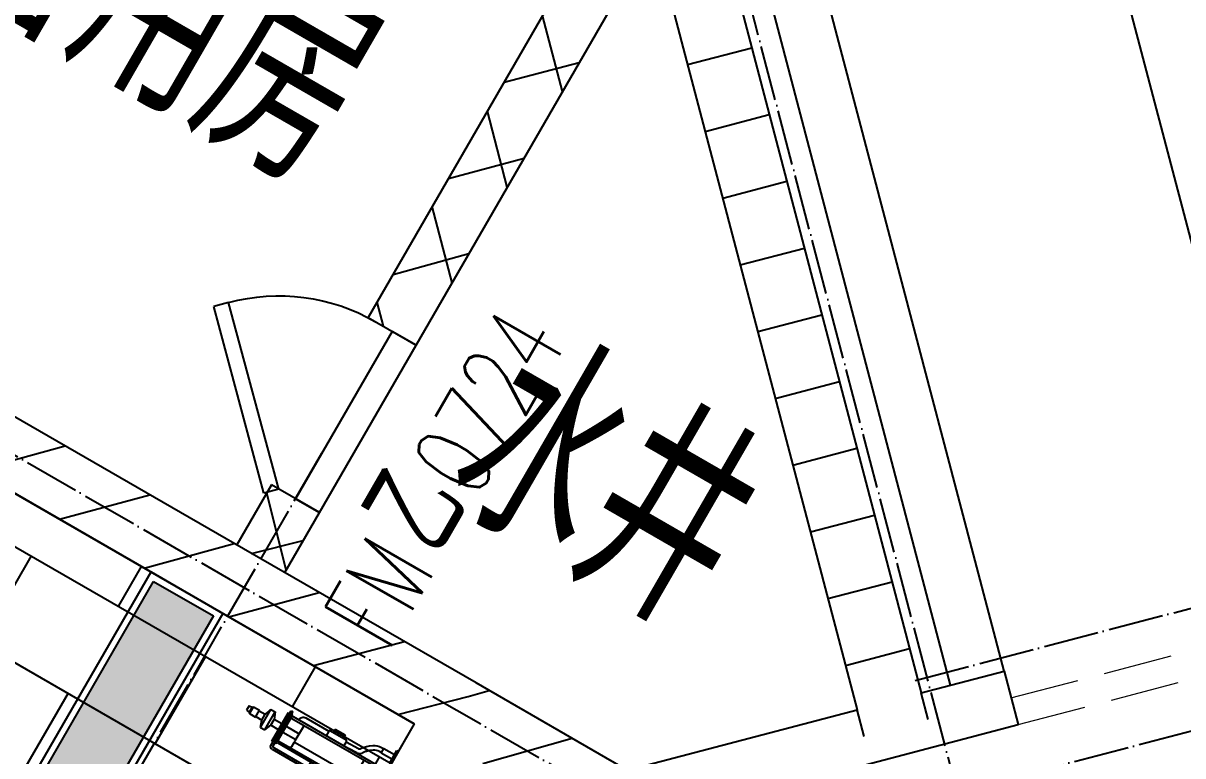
# Model space of a CAD drawing. Header units: millimetres. Extents: x 216654360 to 218309126, y 218099985 to 219647706.
# Drawn here: x 217973053 to 217977251, y 218902802 to 218905456 of the extents above; entities that cross this region are included whole.
import ezdxf

# ---------------------------------------------------------------- set-up
doc = ezdxf.new("R2010")
doc.units = ezdxf.units.MM
doc.header["$LTSCALE"] = 1000
doc.linetypes.add('02-博雅楼平面图（V8）$0$DASH', pattern=[0.35, 0.25, -0.1])
doc.linetypes.add('DOTE', pattern=[2.4200000000000004, 2, -0.2, 0.02, -0.2])
doc.layers.add('02-博雅楼平面图（V8）$0$A-FLOR-OVHD', color=173, linetype='02-博雅楼平面图（V8）$0$DASH', lineweight=9)
for name, color, linetype in [('A-ANNO-DIMS', 3, 'Continuous'), ('A-ANNO-DOTE', 1, 'DOTE'), ('A-DOOR-FM', 181, 'Continuous'), ('A-FLOR-SPCL', 245, 'Continuous'), ('A-FM-IDEN', 181, 'Continuous'), ('A-WALL', 2, 'Continuous'), ('A-WALL-MSNW', 2, 'Continuous'), ('A-WALL-PATT', 252, 'Continuous'), ('A-WALL-SHEA', 2, 'Continuous'), ('D.R-地沟', 24, 'Continuous'), ('E.R-电点位.尺寸标注', 90, 'Continuous'), ('K.R-厨房设备.V', 252, 'Continuous'), ('PUB_HATCH', 8, 'Continuous'), ('PUB_TEXT', 7, 'Continuous'), ('现状植物', 3, 'Continuous')]:
    doc.layers.add(name, color=color, linetype=linetype)
doc.styles.add('_TCH_DIM_T3', font='SIMPLEX.shx', dxfattribs={"width": 0.5647058823529413, "bigfont": 'GBCBIG.shx'})
doc.styles.add('A_DIM', font='SIMPLEX', dxfattribs={"width": 0.7, "bigfont": 'HZ'})
doc.styles.get("Standard").update_dxf_attribs({"font": 'gbenor.shx', "bigfont": 'gbcbig.shx'})
doc.dimstyles.new('_TCH_ARCH&&100', dxfattribs={"dimtxt": 297.5, "dimasz": 100, "dimexe": 250, "dimexo": 300, "dimgap": 126.25, "dimtad": 1, "dimdec": 0, "dimzin": 0, "dimdsep": 46, "dimtxsty": '_TCH_DIM_T3', "dimblk": 'ARCHTICK', "dimcen": 0.09, "dimclrt": 7, "dimazin": 2, "dimtfac": 1, "dimtdec": 0, "dimtix": 1, "dimtmove": 2, "dimatfit": 3, "dimfxl": 100, "dimtolj": 1, "dimtzin": 0, "dimarcsym": 0})
pattern_1 = [(45, (-6165679.106576437, -59482.65594915766), (-200.0002033111466, 200.0002033111467), []), (135, (-6165679.106576437, -59482.65594915766), (-200.0002033111467, -200.0002033111466), [])]
pattern_2 = [(45, (-6165879.106576437, -59303.14459915766), (-176.776766007315, 176.776766007315), [])]

# ---------------------------------------------------------------- blocks, each defined once
blk = doc.blocks.new('2929sk')
at = {"layer": 'A-ANNO-DOTE', "ltscale": 0.1}
for p, q in [((-84825.37773838639, -68391.94024353585), (-84825.37773838639, -52367.55223465222)), ((-76418.61381632835, -67831.21274252632), (-104712.9936713753, -67831.21274252632)), ((-87650.37033084873, -68258.3819301714), (-76058.02089513931, -79972.76625369635)), ((-87400.37033088598, -68447.81250322697), (-93250.25000086054, -74236.75090735749)), ((-87097.9106086772, -68753.4562769924), (-92947.79027865175, -74542.39468112291))]:
    blk.add_line(p, q, dxfattribs=at)
blk = doc.blocks.new('*U241')
h = blk.add_hatch()
h.set_pattern_fill('NEW', color=8, scale=250, pattern_type=2)
h.set_pattern_definition([(90, (5170.555555000113, 229.7619049998937), (-58.3333325, 3.571886446486164e-15), [2.3809525, -247.6190475]), (0, (5170.555555000113, 229.7619049998937), (0, 250), [2.7777775, -55.555555]), (90, (5179.166667500112, 235.7142849998937), (-58.3333325, 3.571886446486164e-15), [2.3809525, -247.6190475]), (0, (5176.388890000113, 238.0952374998937), (0, 250), [2.7777775, -55.555555]), (45.57872549999999, (5173.333332500113, 229.7619049998937), (233.3333347627037, 250.0000000086865), [8.3341825, -1741.8443775]), (45.57872549999999, (5170.555555000113, 232.1428574998937), (233.3333347627037, 250.0000000086865), [8.3341825, -1741.8443775]), (90, (5170.555555000113, 208.3333324998937), (-58.3333325, 3.571886446486164e-15), [3.5714275, -246.4285725]), (0, (5170.555555000113, 208.3333324998937), (0, 250), [2.7777775, -55.555555]), (90, (5179.166667500112, 214.2857149998937), (-58.3333325, 3.571886446486164e-15), [3.5714275, -246.4285725]), (0, (5176.388890000113, 217.8571424998937), (0, 250), [2.7777775, -55.555555]), (45.57872549999999, (5173.333332500113, 208.3333324998937), (233.3333347627037, 250.0000000086865), [8.3341825, -1741.8443775]), (45.57872549999999, (5170.555555000113, 211.9047624998937), (991.6666667955229, 999.9999987180778), [8.3341825, -1741.8443775]), (90, (5170.555555000113, 188.0952374998937), (-58.3333325, 3.571886446486164e-15), [2.3809525, -247.6190475]), (0, (5170.555555000113, 188.0952374998937), (0, 250), [2.7777775, -55.555555]), (90, (5179.166667500112, 194.0476199998937), (-58.3333325, 3.571886446486164e-15), [2.3809525, -247.6190475]), (0, (5176.388890000113, 196.4285724998937), (0, 250), [2.7777775, -55.555555]), (45.57872549999999, (5173.333332500113, 188.0952374998937), (233.3333347627037, 250.0000000086865), [8.3341825, -1741.8443775]), (45.57872549999999, (5170.555555000113, 190.4761899998937), (991.6666667955229, 999.9999987180778), [8.3341825, -1741.8443775]), (90, (5170.555555000113, 166.6666674998937), (-58.3333325, 3.571886446486164e-15), [3.5714275, -246.4285725]), (0, (5170.555555000113, 166.6666674998937), (0, 250), [2.7777775, -55.555555]), (90, (5179.166667500112, 172.6190474998937), (-58.3333325, 3.571886446486164e-15), [3.5714275, -246.4285725]), (0, (5176.388890000113, 176.1904749998937), (0, 250), [2.7777775, -55.555555]), (45.57872549999999, (5173.333332500113, 166.6666674998937), (991.6666667955229, 999.9999987180778), [8.3341825, -1741.8443775]), (45.57872549999999, (5170.555555000113, 170.2380949998937), (233.3333347627037, 250.0000000086865), [8.3341825, -1741.8443775]), (90, (5170.555555000113, 146.4285724998937), (-58.3333325, 3.571886446486164e-15), [2.3809525, -247.6190475]), (0, (5170.555555000113, 146.4285724998937), (0, 250), [2.7777775, -55.555555]), (90, (5179.166667500112, 152.3809524998937), (-58.3333325, 3.571886446486164e-15), [2.3809525, -247.6190475]), (0, (5176.388890000113, 154.7619049998937), (0, 250), [2.7777775, -55.555555]), (45.57872549999999, (5173.333332500113, 146.4285724998937), (233.3333347627037, 250.0000000086865), [8.3341825, -1741.8443775]), (45.57872549999999, (5170.555555000113, 148.8095249998937), (233.3333347627037, 250.0000000086865), [8.3341825, -1741.8443775]), (90, (5170.555555000113, 124.9999999998937), (-58.3333325, 3.571886446486164e-15), [3.5714275, -246.4285725]), (0, (5170.555555000113, 124.9999999998937), (0, 250), [2.7777775, -55.555555]), (90, (5179.166667500112, 130.9523799998937), (-58.3333325, 3.571886446486164e-15), [3.5714275, -246.4285725]), (0, (5176.388890000113, 134.5238099998937), (0, 250), [2.7777775, -55.555555]), (45.57872549999999, (5173.333332500113, 124.9999999998937), (233.3333347627037, 250.0000000086865), [8.3341825, -1741.8443775]), (45.57872549999999, (5170.555555000113, 128.5714274998937), (233.3333347627037, 250.0000000086865), [8.3341825, -1741.8443775]), (90, (5170.555555000113, 104.7619049998937), (-58.3333325, 3.571886446486164e-15), [2.3809525, -247.6190475]), (0, (5170.555555000113, 104.7619049998937), (0, 250), [2.7777775, -55.555555]), (90, (5179.166667500112, 110.7142849998937), (-58.3333325, 3.571886446486164e-15), [2.3809525, -247.6190475]), (0, (5176.388890000113, 113.0952374998937), (0, 250), [2.7777775, -55.555555]), (45.57872549999999, (5173.333332500113, 104.7619049998937), (991.6666667955229, 999.9999987180778), [8.3341825, -1741.8443775]), (45.57872549999999, (5170.555555000113, 107.1428574998937), (991.6666667955229, 999.9999987180778), [8.3341825, -1741.8443775]), (90, (5170.555555000113, 83.33333249989371), (-58.3333325, 3.571886446486164e-15), [3.5714275, -246.4285725]), (0, (5170.555555000113, 83.33333249989371), (0, 250), [2.7777775, -55.555555]), (90, (5179.166667500112, 89.2857149998937), (-58.3333325, 3.571886446486164e-15), [3.5714275, -246.4285725]), (0, (5176.388890000113, 92.8571424998937), (0, 250), [2.7777775, -55.555555]), (45.57872549999999, (5173.333332500113, 83.33333249989371), (233.3333347627037, 250.0000000086865), [8.3341825, -1741.8443775]), (45.57872549999999, (5170.555555000113, 86.9047624998937), (233.3333347627037, 250.0000000086865), [8.3341825, -1741.8443775]), (90, (5170.555555000113, 63.0952374998937), (-58.3333325, 3.571886446486164e-15), [2.3809525, -247.6190475]), (0, (5170.555555000113, 63.0952374998937), (0, 250), [2.7777775, -55.555555]), (90, (5179.166667500112, 69.0476199998937), (-58.3333325, 3.571886446486164e-15), [2.3809525, -247.6190475]), (0, (5176.388890000113, 71.4285724998937), (0, 250), [2.7777775, -55.555555]), (96.65442500000002, (5153.333332500113, 199.9999999998937), (-58.33333327122217, 250.0000002862334), [2.397102499999998, -500.9941749999998]), (124.99202, (5153.055555000113, 202.3809524998937), (-116.6666666056836, 249.9999994676459), [1.4531625, -303.71073]), (139.398705, (5152.222222500113, 203.5714274998937), (-233.3333320517391, 250.0000015191031), [1.829275, -382.31841]), (148.52316, (5150.833332500113, 204.7619049998937), (-349.9999982304819, 250.0000044566236), [2.2799325, -476.5061475]), (0, (5147.222222500113, 205.9523799998937), (0, 250), [1.6666675, -56.6666675]), (31.47683929999999, (5145.277777500112, 204.7619049998937), (350.0000012848081, 250.000000180567), [2.2799325, -476.5061475]), (0, (5143.611110000113, 204.7619049998937), (0, 250), [1.6666675, -56.6666675]), (64.9831065, (5142.500000000113, 202.3809524998937), (58.33333453608074, 250.0000007744371), [2.6274525, -273.25497]), (64.9831065, (5141.944445000113, 201.1904749998937), (58.33333453608074, 250.0000007744371), [1.313725, -274.5686975]), (90, (5141.944445000113, 198.8095249998937), (-58.3333325, 3.571886446486164e-15), [2.3809525, -247.6190475]), (115.016893, (5142.500000000113, 197.6190474998937), (-58.33333235441913, 250.0000012834914), [1.313724999999999, -274.5686974999998]), (115.016893, (5143.611110000113, 195.2380949998937), (-58.33333235441913, 250.0000012834914), [2.627452499999998, -273.2549699999997]), (0, (5143.611110000113, 195.2380949998937), (0, 250), [1.6666675, -56.6666675]), (148.52316, (5147.222222500113, 194.0476199998937), (-349.9999982304819, 250.0000044566236), [2.2799325, -476.5061475]), (0, (5147.222222500113, 194.0476199998937), (0, 250), [1.6666675, -56.6666675]), (31.47683929999999, (5148.888890000113, 194.0476199998937), (350.0000012848081, 250.000000180567), [2.2799325, -476.5061475]), (40.6012946, (5150.833332500113, 195.2380949998937), (233.3333337970684, 249.9999998901291), [1.829275, -382.31841]), (55.0079798, (5152.222222500113, 196.4285724998937), (116.6666674783482, 249.9999990604024), [1.4531625, -303.71073]), (83.3455749, (5153.055555000113, 197.6190474998937), (58.33333370755446, 250.0000001844225), [2.3971025, -500.994175]), (96.65442500000002, (5153.333332500113, 99.9999999998937), (-58.33333327122217, 250.0000002862334), [2.397102499999998, -500.9941749999998]), (124.99202, (5153.055555000113, 102.3809524998937), (-116.6666666056836, 249.9999994676459), [1.4531625, -303.71073]), (139.398705, (5152.222222500113, 103.5714274998937), (-233.3333320517391, 250.0000015191031), [1.829275, -382.31841]), (148.52316, (5150.833332500113, 104.7619049998937), (-349.9999982304819, 250.0000044566236), [2.2799325, -476.5061475]), (0, (5147.222222500113, 105.9523799998937), (0, 250), [1.6666675, -56.6666675]), (31.47683929999999, (5145.277777500112, 104.7619049998937), (350.0000012848081, 250.000000180567), [2.2799325, -476.5061475]), (0, (5143.611110000113, 104.7619049998937), (0, 250), [1.6666675, -56.6666675]), (64.9831065, (5142.500000000113, 102.3809524998937), (58.33333453608074, 250.0000007744371), [2.6274525, -273.25497]), (64.9831065, (5141.944445000113, 101.1904749998937), (58.33333453608074, 250.0000007744371), [1.313725, -274.5686975]), (90, (5141.944445000113, 98.80952499989371), (-58.3333325, 3.571886446486164e-15), [2.3809525, -247.6190475]), (115.016893, (5142.500000000113, 97.61904749989371), (-58.33333235441913, 250.0000012834914), [1.313724999999999, -274.5686974999998]), (115.016893, (5143.611110000113, 95.2380949998937), (-58.33333235441913, 250.0000012834914), [2.627452499999998, -273.2549699999997]), (0, (5143.611110000113, 95.2380949998937), (0, 250), [1.6666675, -56.6666675]), (148.52316, (5147.222222500113, 94.04761999989371), (-349.9999982304819, 250.0000044566236), [2.2799325, -476.5061475]), (0, (5147.222222500113, 94.04761999989371), (0, 250), [1.6666675, -56.6666675]), (31.47683929999999, (5148.888890000113, 94.04761999989371), (350.0000012848081, 250.000000180567), [2.2799325, -476.5061475]), (40.6012946, (5150.833332500113, 95.2380949998937), (233.3333337970684, 249.9999998901291), [1.829275, -382.31841]), (55.0079798, (5152.222222500113, 96.4285724998937), (116.6666674783482, 249.9999990604024), [1.4531625, -303.71073]), (83.3455749, (5153.055555000113, 97.61904749989371), (58.33333370755446, 250.0000001844225), [2.3971025, -500.994175]), (96.65442500000002, (5153.333332500113, 49.9999999998937), (-58.33333327122217, 250.0000002862334), [2.397102499999998, -500.9941749999998]), (124.99202, (5153.055555000113, 52.3809524998937), (-116.6666666056836, 249.9999994676459), [1.4531625, -303.71073]), (139.398705, (5152.222222500113, 53.5714274998937), (-233.3333320517391, 250.0000015191031), [1.829275, -382.31841]), (148.52316, (5150.833332500113, 54.7619049998937), (-349.9999982304819, 250.0000044566236), [2.2799325, -476.5061475]), (0, (5147.222222500113, 55.95237999989371), (0, 250), [1.6666675, -56.6666675]), (31.47683929999999, (5145.277777500112, 54.7619049998937), (350.0000012848081, 250.000000180567), [2.2799325, -476.5061475]), (0, (5143.611110000113, 54.7619049998937), (0, 250), [1.6666675, -56.6666675]), (64.9831065, (5142.500000000113, 52.3809524998937), (58.33333453608074, 250.0000007744371), [2.6274525, -273.25497]), (64.9831065, (5141.944445000113, 51.1904749998937), (58.33333453608074, 250.0000007744371), [1.313725, -274.5686975]), (90, (5141.944445000113, 48.8095249998937), (-58.3333325, 3.571886446486164e-15), [2.3809525, -247.6190475]), (115.016893, (5142.500000000113, 47.6190474998937), (-58.33333235441913, 250.0000012834914), [1.313724999999999, -274.5686974999998]), (115.016893, (5143.611110000113, 45.2380949998937), (-58.33333235441913, 250.0000012834914), [2.627452499999998, -273.2549699999997]), (0, (5143.611110000113, 45.2380949998937), (0, 250), [1.6666675, -56.6666675]), (148.52316, (5147.222222500113, 44.0476199998937), (-349.9999982304819, 250.0000044566236), [2.2799325, -476.5061475]), (0, (5147.222222500113, 44.0476199998937), (0, 250), [1.6666675, -56.6666675]), (31.47683929999999, (5148.888890000113, 44.0476199998937), (350.0000012848081, 250.000000180567), [2.2799325, -476.5061475]), (40.6012946, (5150.833332500113, 45.2380949998937), (233.3333337970684, 249.9999998901291), [1.829275, -382.31841]), (55.0079798, (5152.222222500113, 46.4285724998937), (116.6666674783482, 249.9999990604024), [1.4531625, -303.71073]), (83.3455749, (5153.055555000113, 47.6190474998937), (58.33333370755446, 250.0000001844225), [2.3971025, -500.994175]), (96.65442500000002, (5153.333332500113, 249.9999999998937), (-58.33333327122217, 250.0000002862334), [2.397102499999998, -500.9941749999998]), (124.99202, (5153.055555000113, 252.3809524998937), (-116.6666666056836, 249.9999994676459), [1.4531625, -303.71073]), (139.398705, (5152.222222500113, 253.5714274998937), (-233.3333320517391, 250.0000015191031), [1.829275, -382.31841]), (148.52316, (5150.833332500113, 254.7619049998937), (-349.9999982304819, 250.0000044566236), [2.2799325, -476.5061475]), (0, (5147.222222500113, 255.9523799998937), (0, 250), [1.6666675, -56.6666675]), (31.47683929999999, (5145.277777500112, 254.7619049998937), (350.0000012848081, 250.000000180567), [2.2799325, -476.5061475]), (0, (5143.611110000113, 254.7619049998937), (0, 250), [1.6666675, -56.6666675]), (64.9831065, (5142.500000000113, 252.3809524998937), (58.33333453608074, 250.0000007744371), [2.6274525, -273.25497]), (64.9831065, (5141.944445000113, 251.1904749998937), (58.33333453608074, 250.0000007744371), [1.313725, -274.5686975]), (90, (5141.944445000113, 248.8095249998937), (-58.3333325, 3.571886446486164e-15), [2.3809525, -247.6190475]), (115.016893, (5142.500000000113, 247.6190474998937), (-58.33333235441913, 250.0000012834914), [1.313724999999999, -274.5686974999998]), (115.016893, (5143.611110000113, 245.2380949998937), (-58.33333235441913, 250.0000012834914), [2.627452499999998, -273.2549699999997]), (0, (5143.611110000113, 245.2380949998937), (0, 250), [1.6666675, -56.6666675]), (148.52316, (5147.222222500113, 244.0476199998937), (-349.9999982304819, 250.0000044566236), [2.2799325, -476.5061475]), (0, (5147.222222500113, 244.0476199998937), (0, 250), [1.6666675, -56.6666675]), (31.47683929999999, (5148.888890000113, 244.0476199998937), (350.0000012848081, 250.000000180567), [2.2799325, -476.5061475]), (40.6012946, (5150.833332500113, 245.2380949998937), (233.3333337970684, 249.9999998901291), [1.829275, -382.31841]), (55.0079798, (5152.222222500113, 246.4285724998937), (116.6666674783482, 249.9999990604024), [1.4531625, -303.71073]), (83.3455749, (5153.055555000113, 247.6190474998937), (58.33333370755446, 250.0000001844225), [2.3971025, -500.994175]), (103.134022, (5167.500000000113, 55.95237999989371), (-2.391900830178706e-06, -250.0000003124511), [4.889817499999998, -251.8255474999999]), (142.073537, (5170.555555000113, 53.5714274998937), (-349.9999968774661, 250.0000031255942), [3.873675, -809.5979675]), (164.054604, (5174.722222500113, 52.3809524998937), (-816.666666750046, 250.0000024671096), [4.3333975, -905.6803375]), (15.94539589999999, (5174.722222500113, 52.3809524998937), (816.6666671863785, 250.0000010417574), [4.3333975, -905.6803375]), (37.9264623, (5178.888890000113, 53.5714274998937), (349.9999999317924, 249.9999988495375), [3.873675, -809.5979675]), (76.8659776, (5181.944445000113, 55.95237999989371), (-6.465715324255328e-07, 250.0000003124511), [4.8898175, -251.8255475]), (103.134022, (5183.055555000113, 239.2857149998937), (-2.391900830178706e-06, -250.0000003124511), [4.889817499999998, -251.8255474999999]), (142.073537, (5181.944445000113, 244.0476199998937), (-349.9999968774661, 250.0000031255942), [3.873675, -809.5979675]), (164.054604, (5178.888890000113, 246.4285724998937), (-816.666666750046, 250.0000024671096), [4.3333975, -905.6803375]), (15.94539589999999, (5170.555555000113, 246.4285724998937), (816.6666671863785, 250.0000010417574), [4.3333975, -905.6803375]), (37.9264623, (5167.500000000113, 244.0476199998937), (349.9999999317924, 249.9999988495375), [3.873675, -809.5979675]), (76.8659776, (5166.388890000113, 239.2857149998937), (-6.465715324255328e-07, 250.0000003124511), [4.8898175, -251.8255475]), (96.65442500000002, (5153.333332500113, 149.9999999998937), (-58.33333327122217, 250.0000002862334), [2.397102499999998, -500.9941749999998]), (124.99202, (5153.055555000113, 152.3809524998937), (-116.6666666056836, 249.9999994676459), [1.4531625, -303.71073]), (139.398705, (5152.222222500113, 153.5714274998937), (-233.3333320517391, 250.0000015191031), [1.829275, -382.31841]), (148.52316, (5150.833332500113, 154.7619049998937), (-349.9999982304819, 250.0000044566236), [2.2799325, -476.5061475]), (0, (5147.222222500113, 155.9523799998937), (0, 250), [1.6666675, -56.6666675]), (31.47683929999999, (5145.277777500112, 154.7619049998937), (350.0000012848081, 250.000000180567), [2.2799325, -476.5061475]), (0, (5143.611110000113, 154.7619049998937), (0, 250), [1.6666675, -56.6666675]), (64.9831065, (5142.500000000113, 152.3809524998937), (58.33333453608074, 250.0000007744371), [2.6274525, -273.25497]), (64.9831065, (5141.944445000113, 151.1904749998937), (58.33333453608074, 250.0000007744371), [1.313725, -274.5686975]), (90, (5141.944445000113, 148.8095249998937), (-58.3333325, 3.571886446486164e-15), [2.3809525, -247.6190475]), (115.016893, (5142.500000000113, 147.6190474998937), (-58.33333235441913, 250.0000012834914), [1.313724999999999, -274.5686974999998]), (115.016893, (5143.611110000113, 145.2380949998937), (-58.33333235441913, 250.0000012834914), [2.627452499999998, -273.2549699999997]), (0, (5143.611110000113, 145.2380949998937), (0, 250), [1.6666675, -56.6666675]), (148.52316, (5147.222222500113, 144.0476199998937), (-349.9999982304819, 250.0000044566236), [2.2799325, -476.5061475]), (0, (5147.222222500113, 144.0476199998937), (0, 250), [1.6666675, -56.6666675]), (31.47683929999999, (5148.888890000113, 144.0476199998937), (350.0000012848081, 250.000000180567), [2.2799325, -476.5061475]), (40.6012946, (5150.833332500113, 145.2380949998937), (233.3333337970684, 249.9999998901291), [1.829275, -382.31841]), (55.0079798, (5152.222222500113, 146.4285724998937), (116.6666674783482, 249.9999990604024), [1.4531625, -303.71073]), (83.3455749, (5153.055555000113, 147.6190474998937), (58.33333370755446, 250.0000001844225), [2.3971025, -500.994175]), (45.57872549999999, (5173.333332500113, 63.0952374998937), (233.3333347627037, 250.0000000086865), [8.3341825, -1741.8443775]), (45.57872549999999, (5170.555555000113, 65.4761899998937), (233.3333347627037, 250.0000000086865), [8.3341825, -1741.8443775]), (90, (5166.388890000113, 60.7142849998937), (-58.3333325, 3.571886446486164e-15), [178.5714275, -71.4285725]), (90, (5183.055555000113, 60.7142849998937), (-58.3333325, 3.571886446486164e-15), [178.5714275, -71.4285725])])
h.paths.add_polyline_path([(5675.000000000113, 24.99999999989369), (5675.000000000118, 274.9999999998864), (25.00000000000728, 274.9999999999927), (25, 25)])
at = {"layer": 'D.R-地沟'}
for p, q in [((6.236535097871485e-12, 299.9999999999927), (5700.000000000119, 299.9999999998864)), ((0, 0), (6.236535097871485e-12, 299.9999999999927)), ((5700.000000000119, 299.9999999998864), (5700.000000000113, -1.062971932697159e-10)), ((25.00000000000606, 274.9999999999927), (5675.000000000118, 274.9999999998864)), ((25, 25), (25.00000000000606, 274.9999999999927)), ((5675.000000000118, 274.9999999998864), (5675.000000000113, 24.9999999998937)), ((5700.000000000113, -1.062971932697159e-10), (0, 0)), ((5675.000000000113, 24.9999999998937), (25, 25))]:
    blk.add_line(p, q, dxfattribs=at)
blk = doc.blocks.new('13arfrr')
at = {"layer": 'D.R-地沟', "rotation": 90}
blk.add_blockref('*U241', (6131516.493575239, 8705.096532240254), dxfattribs=at)
blk = doc.blocks.new('2030100018')
at = {"layer": 'K.R-厨房设备.V', "color": 251}
for p, q in [((0, 0), (54, 0)), ((0, -6), (0, 0)), ((54, 0), (54, -6)), ((54, -6), (0, -6)), ((17, -51), (17, -6)), ((37, -6), (37, -51)), ((37, -51), (17, -51)), ((93.71938213127942, -91.99999999999272), (154.7191464471907, -91.99999999998909)), ((158.7191309924965, -339.0000000000109), (158.7191309924965, -95.99999999998909)), ((162.7191155378023, -91.99999999998909), (179.71904985535, -91.99999999998909)), ((45.00036704900049, -196.948120643865), (58.16204454663239, -196.9477497892185)), ((45.00110114699783, -238.0312572803559), (45.00036704900049, -196.948120643865)), ((58.16299436418194, -250.1034381021818), (58.16182882730936, -184.8751981125133)), ((62.6091025723108, -180.4277386442773), (81.71938885482086, -180.4273971661678)), ((191.7182693932664, -196.9481206438686), (213.8379863627633, -196.9477497892185)), ((191.7190034912637, -180.4277386442809), (213.8387204607607, -180.4273971661714)), ((235.0003670490005, -196.948120643865), (221.8386895513722, -196.9477497892185)), ((234.9996329510068, -238.0312572803559), (235.0003670490005, -196.948120643865)), ((45.00110114699783, -238.0312572803559), (58.16277864462609, -238.0308864257095)), ((191.7190034912637, -238.0312572803559), (213.838720460757, -238.0308864257131)), ((234.9996329510068, -238.0312572803559), (221.8379554533785, -238.0308864257095)), ((62.6091025723108, -254.5508975704179), (81.71938885482086, -254.5512390485273)), ((62.61042704605643, -350.4419930289405), (62.61042704606007, -254.5507386325589)), ((191.7190034912637, -254.5508975704215), (213.8387204607607, -254.551239048531)), ((93.71938213127942, -343.0000000000146), (154.7191464471907, -343.0000000000146)), ((124.2192642892296, -397.0000000000036), (124.2192642892296, -343.0000000000146)), ((149.2191676973889, -397.0000000000036), (149.2191676973889, -343.0000000000146)), ((162.7191155378023, -343.0000000000109), (179.71904985535, -343.0000000000109)), ((124.4692633233135, -415), (124.4692633233099, -447)), ((148.969168663305, -415), (148.969168663305, -447)), ((99.21936088107032, -457), (124.4692633233099, -447)), ((174.2190711055446, -457), (99.21936088107032, -457)), ((99.21936088107032, -475), (99.21936088107032, -457)), ((148.969168663305, -447), (124.4692633233099, -447)), ((174.2190711055446, -457), (148.969168663305, -447)), ((174.2190711055446, -475), (174.2190711055446, -457)), ((174.2190711055446, -475), (99.21936088107032, -475)), ((99.21936088107032, -475), (124.4692633233099, -485)), ((148.969168663305, -485), (124.4692633233099, -485)), ((124.4692633233099, -510), (124.4692633233099, -485)), ((174.2190711055446, -475), (148.969168663305, -485)), ((148.969168663305, -510), (148.969168663305, -485)), ((150.9691609359506, -510.0000000000036), (122.469271050657, -510.0000000000036)), ((122.4692710506533, -535), (122.4692710506533, -510)), ((150.9691609359543, -535.0000000000036), (122.4692710506533, -535.0000000000036)), ((124.4692633233062, -538.0000000000073), (124.4692633233062, -535)), ((148.9691686632978, -538.0000000000036), (124.4692633233026, -538.0000000000036)), ((127.469251732291, -550.0000000000036), (126.4692555959591, -538.0000000000073)), ((145.9691802543239, -550.0000000000036), (146.9691763906449, -538.0000000000073)), ((148.9691686632978, -538.0000000000073), (148.9691686632978, -535)), ((150.9691609359506, -535), (150.9691609359543, -510)), ((127.4692517322837, -550.0000000000036), (145.9691802543202, -550))]:
    blk.add_line(p, q, dxfattribs=at)
at = {"layer": 'K.R-厨房设备.V', "color": 6}
for p, q in [((211.8387281881078, 0), (66.71948645046723, 0)), ((66.71948645046723, -7.999999999996362), (66.71948645047087, 3.637978807091713e-12)), ((207.8387436428093, -8), (66.71948645046723, -8)), ((213.838720460757, -396.0000000000036), (213.8387204607679, -14)), ((221.8386895513722, -400.0000000000036), (221.8386895513722, -10)), ((81.71942849536208, -393.0000000000036), (81.71942849536572, -41.99999999999636)), ((89.71939758597364, -393.0000000000036), (89.71939758597364, -41.99999999999636)), ((183.7190344006558, -393.0000000000036), (183.7190344006558, -41.99999999999636)), ((191.7190034912637, -393.0000000000036), (191.7190034912637, -41.99999999999636)), ((66.71948645046723, -410), (66.71948645047087, -402.0000000000036)), ((207.8387436427984, -402.0000000000036), (66.71948645046723, -402)), ((211.8387281881078, -410.0000000000036), (66.71948645046359, -410)), ((196.7189841728868, -397.0000000000036), (76.71944781372804, -397)), ((76.71944781372804, -397), (76.71944781372804, -402)), ((76.71944781372804, -415), (76.71944781372804, -410)), ((196.7189841728868, -414.9999999999964), (76.71944781372804, -415)), ((196.7189841728832, -402.0000000000036), (196.7189841728868, -397.0000000000036)), ((196.7189841728832, -409.9999999999964), (196.7189841728868, -414.9999999999964))]:
    blk.add_line(p, q, dxfattribs=at)
at = {"layer": 'K.R-厨房设备.V', "color": 251}
for points in [[(19.01481009938288, -51), (19.18583278403457, -59.31237505021636, 0.13909093381879), (28.98959558824208, -89.76618655917991), (36.85009862750667, -100.9488166338215, 0.0156889493457153), (49.87245372396137, -114.3158283506546), (60.5694209779067, -122.5655395626036, -0.152948420344138), (63.79609916212576, -129.172807618359), (65.73116144446976, -180.4276828566271)], [(35, -51), (35.17924978086376, -58.84154390143703, 0.1374614433717454), (42.20263943649479, -80.74058636751397), (49.34065620813635, -90.8953818844384, 0.01401564205864854), (60.35175624813928, -102.1921380848416), (71.12680821227332, -110.5020697587079, -0.1747124759022775), (79.7348169826364, -127.6549534177684), (81.71941180455906, -161.7365172387836)]]:
    blk.add_lwpolyline(points, format="xyb", dxfattribs=at)
at = {"layer": 'K.R-厨房设备.V', "color": 6, "extrusion": (0, 0, -1)}
for centre, major_axis, ratio, start_param, end_param in [((85.7194130406715, -41.99999999999636), (1.82035638908971e-07, 3.999999999996357), 0.9999961363264449, 4.712388934875956, 7.853981588465749), ((187.7190189459579, -41.99999999999636), (1.82035638908971e-07, 3.999999999996357), 0.9999961363264449, 4.712388934875956, 7.853981588465749), ((85.7194130406715, -393.0000000000036), (-4.659125757833004e-07, 3.999999999996335), 0.9999961363255352, 1.57079644327259, 4.712389096862383), ((187.7190189459579, -393.0000000000036), (1.82035638908971e-07, 3.999999999996357), 0.9999961363264449, 1.570796281286163, 4.712388934875956), ((211.8387281881078, -400.0000000000036), (3.937634618430948e-07, 9.999999999999993), 0.9999961363264447, 1.570796287418702, 3.141592614213295)]:
    blk.add_ellipse(centre, major_axis=major_axis, ratio=ratio, start_param=start_param, end_param=end_param, dxfattribs=at)
at = {"layer": 'K.R-厨房设备.V', "color": 6, "extrusion": (0, 0, -0.9999999999999999)}
for centre, major_axis, ratio, start_param, end_param in [((207.8387436428093, -14), (9.663569113214166e-08, 5.999999999999997), 0.9999961363264448, -1.610601074730766e-08, 1.57079631068901), ((211.8387281881078, -10), (-3.937634618616374e-07, 9.999999999999991), 0.9999961363264449, 3.937649828422707e-08, 1.57079636617109), ((207.8387436427984, -396.0000000000036), (-9.670109599712789e-08, 5.999999999999997), 0.9999961363264447, 1.570796342911684, 3.141592669706704)]:
    blk.add_ellipse(centre, major_axis=major_axis, ratio=ratio, start_param=start_param, end_param=end_param, dxfattribs=at)
at = {"layer": 'K.R-厨房设备.V', "color": 251, "extrusion": (0, 0, -1)}
for centre, major_axis, ratio, start_param, end_param in [((93.71938213127942, -87.99999999998909), (-1.574622175278921e-07, 3.999999999999997), 0.9999961363264447, 3.141592692955499, 4.712389019750092), ((154.7191464471907, -95.99999999998909), (-1.574622175278921e-07, 3.999999999999997), 0.9999961363264447, 3.93657062502939e-08, 1.570796366160299), ((162.7191155378023, -95.99999999998909), (1.575112711704858e-07, 3.999999999999996), 0.9999961363264447, 4.712388941007024, 6.283185267801616), ((179.71904985535, -87.99999999998909), (1.575112711704858e-07, 3.999999999999996), 0.9999961363264447, 1.570796287417231, 3.141592614211824), ((81.71942849536208, -350.4419930289405), (1.493397806789766e-07, 19.10907528053212), 0.9999961363263775, 3.141592645774639, 4.712388972569596), ((93.71938213127942, -347.0000000000109), (1.575112711704858e-07, 3.999999999999996), 0.9999961363264447, 4.712388941007024, 6.283185267801616), ((154.7191464471907, -339.0000000000109), (1.575112711704858e-07, 3.999999999999996), 0.9999961363264447, 1.570796287417231, 3.141592614211824), ((162.7191155378023, -339.0000000000109), (-1.574622175278921e-07, 3.999999999999997), 0.9999961363264447, 3.141592692955499, 4.712389019750092), ((179.71904985535, -347.0000000000109), (-1.574622175278921e-07, 3.999999999999997), 0.9999961363264447, 3.93657062502939e-08, 1.570796366160299)]:
    blk.add_ellipse(centre, major_axis=major_axis, ratio=ratio, start_param=start_param, end_param=end_param, dxfattribs=at)
at = {"layer": 'K.R-厨房设备.V', "color": 251}
for centre, major_axis, ratio, start_param, end_param in [((62.60918204074915, -184.8751186435948), (2.217508715995266e-07, 4.44738000000566), 0.9999939771556037, 1.791856535371394e-05, 1.570814245359597), ((62.61034757761809, -250.1033586332669), (-2.216093435483783e-07, 4.44738000000384), 0.9999939771551947, 1.570814145669994, 3.141610472465161)]:
    blk.add_ellipse(centre, major_axis=major_axis, ratio=ratio, start_param=start_param, end_param=end_param, dxfattribs=at)
blk = doc.blocks.new('12asrttt')
at = {"layer": 'K.R-厨房设备.V', "xscale": 0.999998438091799, "rotation": 270}
blk.add_blockref('2030100018', (6316842.10686151, 14289.86416974038, 1800), dxfattribs=at)
blk = doc.blocks.new('_ArchTick')
at = {"color": 0, "linetype": 'ByBlock', "const_width": 0.4}
blk.add_lwpolyline([(-0.5, -0.5), (0.5, 0.5)], dxfattribs=at)
blk = doc.blocks.new('*D537')
at = {"layer": 'A-ANNO-DIMS', "color": 0, "lineweight": -2, "transparency": 16777216}
for p, q in [((6130417.446918406, 20729.25386416866), (6130767.780329237, 21075.93766804598)), ((6130590.080460768, 20900.08899234328), (6135211.383658234, 16230.13644899987)), ((6135038.750115871, 16059.30132082477), (6135389.083526703, 16405.98512470257))]:
    blk.add_line(p, q, dxfattribs=at)
at = {"layer": 'Defpoints', "color": 0, "transparency": 16777216}
for p in [(6130204.207076244, 20518.23545332579), (6135211.383658234, 16230.13644899987), (6134825.51027371, 15848.28290998144)]:
    blk.add_point(p, dxfattribs=at)
at = {"layer": 'A-ANNO-DIMS', "color": 0, "lineweight": -2, "transparency": 16777216, "xscale": 100, "yscale": 100, "zscale": 100}
for p, rotation in [((6130590.080460768, 20900.08899234328), 134.7000000000219), ((6135211.383658234, 16230.13644899987), 314.7000000000219)]:
    blk.add_blockref('_ArchTick', p, dxfattribs=dict(at, rotation=rotation))
at = {"layer": 'A-ANNO-DIMS', "color": 7, "transparency": 16777216, "insert": (6133096.201914817, 18758.54626394436), "char_height": 297.5, "attachment_point": 5, "rotation": 314.7000000000219, "style": '_TCH_DIM_T3'}
blk.add_mtext('\\A1;6570', dxfattribs=at)
blk = doc.blocks.new('$DorLib2D$00000079')
for p, q in [((-0.2071067811813236, 0.8071067811771968), (-0.1505382386865222, 0.8636753236720836)), ((0.5565685425001448, 0.1565685424855587), (-0.1505382386861811, 0.8636753236721404)), ((0.5000000000052296, 0.09999999999061515), (-0.20710678118121, 0.8071067811771684)), ((0.5000000000052296, 0.09999999999061515), (0.5565685425001448, 0.1565685424855587))]:
    blk.add_line(p, q)
blk.add_arc((0.5000000000052296, 0.09999999999061515), 1, 135, 180)
blk = doc.blocks.new('A$C04836B57')
h = blk.add_hatch()
h.set_pattern_fill('AR-B816', color=251, scale=300)
h.set_pattern_definition([(0, (-6165752.584707431, -59357.45125011243), (0, 363.9312), []), (90, (-6165752.584707431, -59357.45125011243), (-363.9312, 363.9312), [363.9312, -363.9312])])
edge = h.paths.add_edge_path()
edge.add_line((-18736.21789691504, -52152.34469158979), (-18736.21789691597, -57912.29310481246))
edge.add_line((-18736.21789691597, -57912.29310481247), (-37996.09113227855, -57912.30313110894))
edge.add_line((-37996.09113227855, -57912.30313110893), (-37996.09113227762, -44952.35471787085))
edge.add_line((-37996.09113227762, -44952.35471787086), (-33436.09113221057, -44952.35471787095))
edge.add_line((-33436.09113221057, -44952.35471787095), (-33436.0911322087, -52152.35471785939))
edge.add_line((-33436.0911322087, -52152.35471785939), (-23296.09113237914, -52152.34780171991))
edge.add_line((-23296.09113237914, -52152.34780171991), (-23296.09113237914, -46426.62842796396))
edge.add_line((-23296.09113237914, -46426.62842796395), (-20303.93264082912, -43467.94743377175))
edge.add_line((-20303.93264082912, -43467.94743377176), (-18736.22470416967, -45052.1589329195))
edge.add_line((-18736.22470416967, -45052.1589329195), (-18736.21986138169, -52152.34469159123))
at = {"layer": 'A-WALL-PATT'}
h = blk.add_hatch(dxfattribs=at)
h.set_pattern_fill('普通砖', color=256, scale=100, style=0)
h.set_pattern_definition(pattern_2)
h.paths.add_polyline_path([(-34130.79627208505, -41686.45355149946), (-34301.3859924553, -41855.27045617483), (-32072.91066336166, -44107.14792053124), (-31940.72121367045, -44070.12708345107), (-31902.31836688705, -43938.33361901277)])
h = blk.add_hatch(dxfattribs=at)
h.set_pattern_fill('普通砖', color=256, scale=100, style=0)
h.set_pattern_definition(pattern_2)
h.paths.add_polyline_path([(-34216.09113227855, -44952.35471787208), (-34216.09113227855, -44712.35471787208), (-37996.09113227576, -44712.35471787158), (-38076.09113227762, -44832.35471787177), (-37996.09113228042, -44952.35471787164)])
h = blk.add_hatch(dxfattribs=at)
h.set_pattern_fill('普通砖', color=256, scale=100, style=0)
h.set_pattern_definition(pattern_2)
h.paths.add_polyline_path([(-33316.0911321966, -44872.35471787059), (-33316.0911321966, -44712.35471787208), (-34216.09113227855, -44712.35471787208), (-34216.09113227855, -44952.35471787208), (-33436.09113219008, -44952.35471785889)])
h = blk.add_hatch(dxfattribs=at)
h.set_pattern_fill('普通砖', color=256, scale=100, style=0)
h.set_pattern_definition(pattern_2)
h.paths.add_polyline_path([(-32927.01939284056, -44952.35471788081), (-32684.49165200535, -44712.35471785534), (-33316.0911321966, -44712.35471787208), (-33316.09113219846, -44872.35471787059), (-33196.09113220591, -44952.35471788081)])
h = blk.add_hatch(dxfattribs=at)
h.set_pattern_fill('普通砖', color=256, scale=100, style=0)
h.set_pattern_definition(pattern_2)
h.paths.add_polyline_path([(-33316.09113219846, -44872.35471787059), (-33436.09113219008, -44952.35471785889), (-33436.09113219846, -45514.53985032052), (-33276.09113220032, -45411.05219542542), (-33196.09113220591, -45218.62206211741), (-33196.09113220591, -44952.35471788081)])
at = {"layer": 'PUB_HATCH'}
h = blk.add_hatch(dxfattribs=at)
h.set_pattern_fill('多孔材料', color=256, scale=100, style=0)
h.set_pattern_definition(pattern_1)
h.paths.add_polyline_path([(-34316.09113226738, -41840.41057370525), (-34316.09113227297, -43761.12650192734), (-34116.09113227576, -43761.12650192789), (-34116.0911322711, -42042.5111738361)])
h = blk.add_hatch(dxfattribs=at)
h.set_pattern_fill('多孔材料', color=256, scale=100, style=0)
h.set_pattern_definition(pattern_1)
h.paths.add_polyline_path([(-34116.09113227855, -44712.35471787158), (-34116.09113227762, -44461.12650192789), (-34316.09113227576, -44461.12650192734), (-34316.09113227669, -44712.35471787158)])
blk.add_lwpolyline([(-18736.21789691504, -52152.34469158979), (-18736.21789691597, -57912.29310481247), (-37996.09113227855, -57912.30313110893), (-37996.09113227762, -44952.35471787086), (-33436.09113221057, -44952.35471787095), (-33436.09113219287, -51912.35817594182), (-23296.0911323633, -51912.35125980234), (-23296.09113237914, -46426.62842796395), (-20303.93264082912, -43467.94743377176), (-18736.22470416967, -45052.1589329195), (-18736.21986138169, -52152.34469159123)])
at = {"layer": '02-博雅楼平面图（V8）$0$A-FLOR-OVHD'}
for p, q in [((-31611.84661096986, -43791.57484881135), (-28747.11354361661, -40956.68521261424)), ((-31541.50714073516, -43862.65479624482), (-28676.77407338191, -41027.76516004771))]:
    blk.add_line(p, q, dxfattribs=at)
at = {"layer": 'A-DOOR-FM'}
blk.add_lwpolyline([(-34215.7086914368, -44461.11880606661), (-34115.7086914368, -44461.11880606661), (-34115.70869143959, -43761.12650192775), (-34215.70869143959, -43761.12650192775)], close=True, dxfattribs=at)
at = {"layer": 'A-WALL'}
for p, q in [((-31681.99594333302, -43720.30750176344), (-37599.55655951425, -37738.76879783954)), ((-31824.15619175136, -43860.9860876739), (-37741.7362432126, -37879.42773834278)), ((-34316.09113226738, -41840.41057370525), (-34316.09113227297, -43761.12650192734)), ((-34116.09113227576, -43761.12650192789), (-34116.0911322711, -42042.5111738361)), ((-34316.09113227297, -43761.12650192734), (-34116.09113227576, -43761.12650192789)), ((-34116.09113227762, -44461.12650192789), (-34316.09113227576, -44461.12650192734)), ((-34316.09113227576, -44461.12650192734), (-34316.09113227669, -44712.35471787158)), ((-34116.09113227855, -44712.35471787158), (-34116.09113227762, -44461.12650192789))]:
    blk.add_line(p, q, dxfattribs=at)
at = {"layer": 'A-WALL-MSNW', "color": 4}
blk.add_lwpolyline([(-34536.09113219194, -44952.35471787208), (-34236.09113219194, -44952.35471787208), (-34236.09113219194, -50952.35471787218), (-34536.09113219194, -50952.35471787218)], close=True, dxfattribs=at)
at = {"layer": 'A-WALL-SHEA'}
for p, q in [((-34130.79627208505, -41686.45355149946), (-31902.31836688705, -43938.33361901277)), ((-34301.3859924553, -41855.27045617483), (-32072.91066336166, -44107.14792053124)), ((-31902.31836688705, -43938.33361901277), (-31681.99594333302, -43720.30750176344)), ((-31681.99594333302, -43720.30750176344), (-31541.33700147271, -43862.48718683338)), ((-31846.9346107617, -44164.89971080922), (-31541.33700147271, -43862.48718683338)), ((-31831.9792779712, -44009.41136760986), (-31902.31836666912, -43938.33361879754)), ((-32684.49165200535, -44712.35471785534), (-32072.91066336166, -44107.14792053124)), ((-32002.56899834145, -44178.2282722842), (-32072.91066338215, -44107.14792055064)), ((-32574.62189588696, -44885.00268892946), (-31846.9346107617, -44164.89971080919)), ((-34216.09113227855, -44712.35471787208), (-37996.09113227576, -44712.35471787158)), ((-33316.0911321966, -44712.35471787208), (-34216.09113227855, -44712.35471787208)), ((-32684.49165200535, -44712.35471785534), (-33316.0911321966, -44712.35471787208)), ((-34216.09113227855, -44952.35471787208), (-37996.09113228042, -44952.35471787164)), ((-33436.09113219008, -44952.35471785889), (-34216.09113227855, -44952.35471787208)), ((-33436.09113219008, -44952.35471785889), (-33436.09113219846, -45514.53985032052))]:
    blk.add_line(p, q, dxfattribs=at)
blk.add_blockref('12asrttt', (-6350278.197993702, -59357.45125011246))
at = {"layer": 'A-DOOR-FM', "xscale": 700, "yscale": -700, "zscale": 200, "rotation": 269.9999999998432}
blk.add_blockref('$DorLib2D$00000079', (-34216.09113227669, -44111.1265019257), dxfattribs=at)
at = {"layer": 'A-FLOR-SPCL', "rotation": 180}
blk.add_blockref('2929sk', (-119041.6796189575, -112663.7768879475), dxfattribs=at)
at = {"layer": 'E.R-电点位.尺寸标注'}
blk.add_blockref('13arfrr', (-6165752.584707431, -59357.45125011244), dxfattribs=at)
at = {"layer": 'A-FM-IDEN', "style": 'A_DIM'}
for s, height, width, p in [('0724', 280, 0.6999999999999998, (-33646.09113227669, -44142.62650192436)), ('乙', 350, 0.7, (-33646.09113227762, -44387.62650192436)), ('FM', 280, 0.6999999999999998, (-33646.09113227855, -44779.62650192436))]:
    blk.add_text(s, height=height, rotation=89.99999999984317, dxfattribs=dict(at, width=width)).set_placement(p)
at = {"layer": 'PUB_TEXT'}
for s, p in [('预留设备用房', (-37830.61571217421, -43503.93092105311)), ('水井', (-33779.69834804349, -44211.25814360075))]:
    blk.add_text(s, height=714.8936170212767, dxfattribs=at).set_placement(p)
at = {"layer": 'A-ANNO-DIMS'}
dim = blk.add_aligned_dim(p1=(-35674.89950019401, -38964.42049583236), p2=(-31053.59630272724, -43634.37303917613), distance=542.8723552962832, dimstyle='_TCH_ARCH&&100', dxfattribs=at)
dim.commit()
dim.dimension.update_dxf_attribs({"geometry": '*D537', "text_midpoint": (-32782.90466162004, -40724.10968521331), "insert": (-6165879.106576437, -59482.65594915766)})

msp = doc.modelspace()

# ---------------------------------------------------------------- block references
at = {"layer": '现状植物', "rotation": 330.0099772030858}
msp.add_blockref('A$C04836B57', (218025897.187641, 218925138.5110827), dxfattribs=at)

doc.saveas('drawing.dxf')
